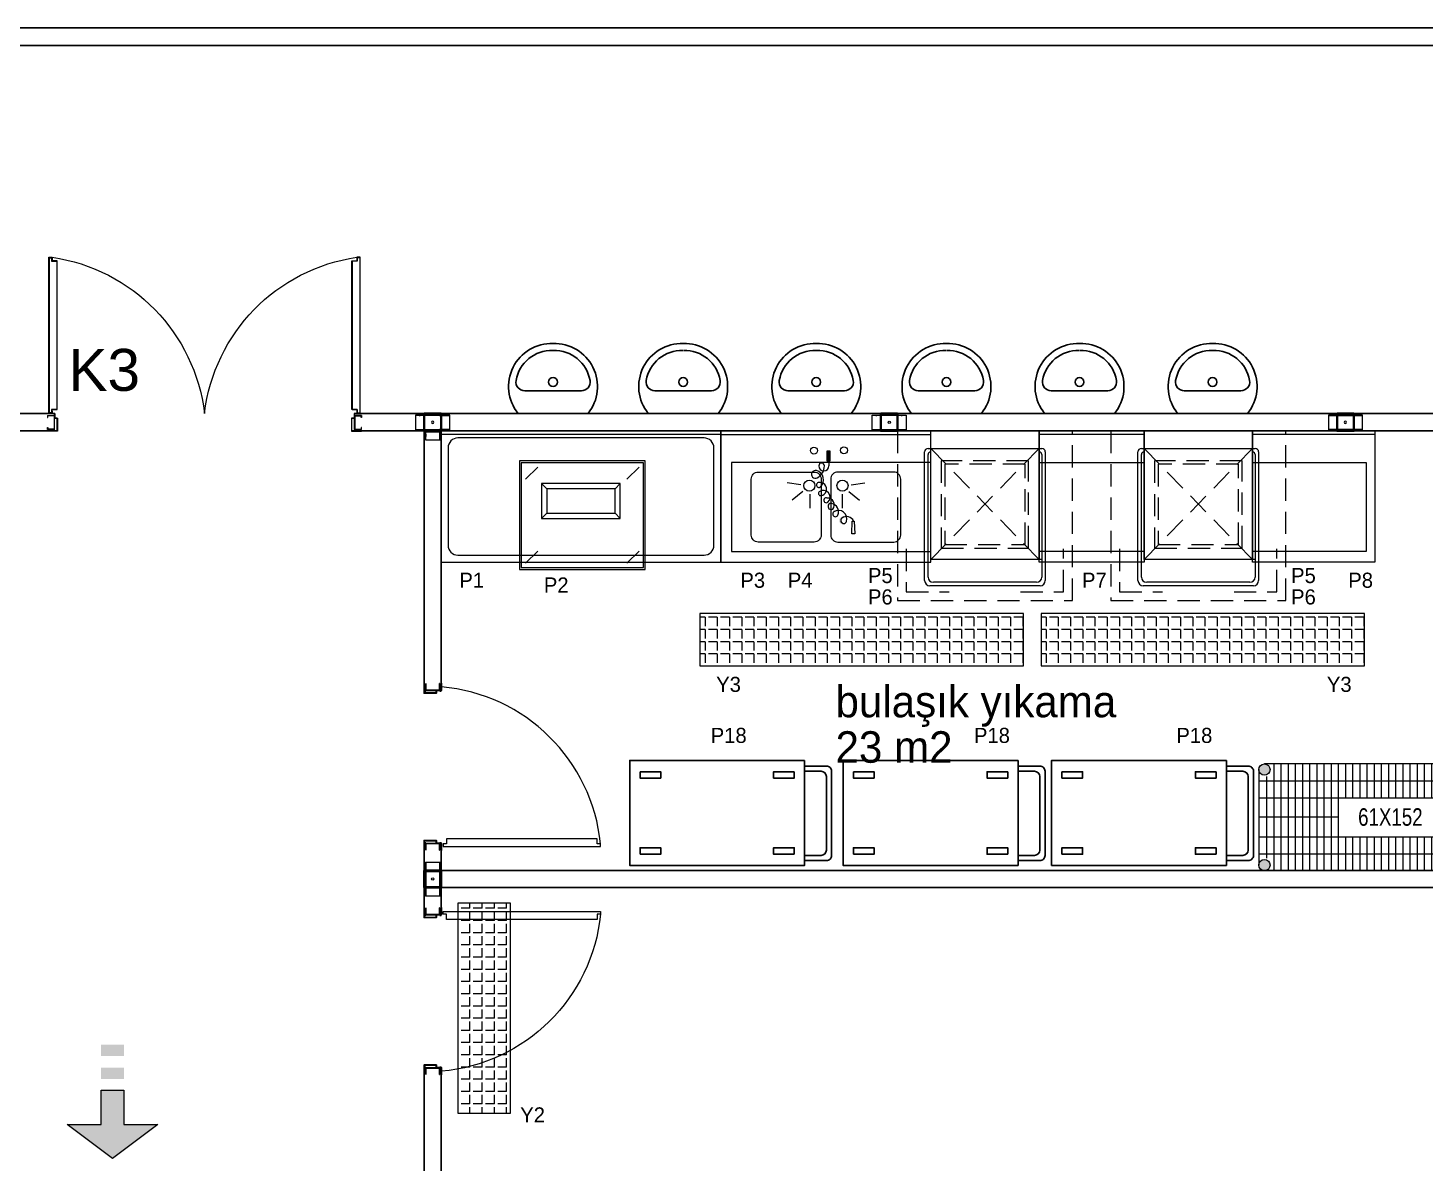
# Model space of a CAD drawing. Header units: millimetres. Extents: x 65390 to 71510, y 46362 to 50796.
# Drawn here: x 68461 to 69260, y 50017 to 50666 of the extents above; entities that cross this region are included whole.
import ezdxf
from ezdxf.enums import TextEntityAlignment as Align

# ---------------------------------------------------------------- set-up
doc = ezdxf.new("R2010")
doc.units = ezdxf.units.MM
for name, pattern in [('ACISOWELD', [3, 2, -1]), ('DASHED', [19.05, 12.7, -6.35]), ('HIDDENX2', [19.05, 12.7, -6.35])]:
    doc.linetypes.add(name, pattern=pattern)
for name, color, linetype in [('BİRLEŞİM ELEMANLARI', 4, 'Continuous'), ('DIŞ PANEL', 21, 'Continuous'), ('ODP', 110, 'Continuous'), ('S2000-002 Çizgi', 7, 'Continuous')]:
    doc.layers.add(name, color=color, linetype=linetype)
for name, color, linetype, lineweight in [('GRC-Ekipman', 4, 'Continuous', 25), ('IC KAPILI 1050', 140, 'Continuous', 0), ('MIM_Sel_Tezgah', 251, 'Continuous', 9), ('MIM_Sktürk', 251, 'Continuous', 9), ('MIM_stair', 251, 'Continuous', 9), ('MIM_TEFRIS', 251, 'Continuous', 9), ('WALL INTERNAL', 7, 'Continuous', 50), ('YAZİ', 7, 'Continuous', 5)]:
    doc.layers.add(name, color=color, linetype=linetype, lineweight=lineweight)
doc.styles.add('style1', font='turkce.shx', dxfattribs={"height": 100})
doc.styles.add('TAKSİM', font='GOTHIC.TTF', dxfattribs={"height": 20})
doc.styles.add('YENI', font='arial.ttf', dxfattribs={"height": 50})

# ---------------------------------------------------------------- blocks, each defined once
blk = doc.blocks.new('DIŞ İKİLİ KEP 80-80')
at = {"lineweight": 40}
blk.add_lwpolyline([(47.5, 62), (47.5, -38), (-48.5, -38), (-48.5, 62)], close=True, dxfattribs=at)
at = {"layer": 'BİRLEŞİM ELEMANLARI', "color": 6, "lineweight": 20}
for p, q in [((97, 50), (-98, 50)), ((-79.5, 50), (-79.5, 52)), ((-73, 47), (-73, 55)), ((-66.5, 50), (-66.5, 52)), ((65.5, 50), (65.5, 52)), ((72, 47), (72, 55)), ((78.5, 50), (78.5, 52)), ((-98, -30), (97, -30)), ((-79.5, -30), (-79.5, -32)), ((-73, -27), (-73, -35)), ((-66.5, -30), (-66.5, -32)), ((65.5, -30), (65.5, -32)), ((72, -27), (72, -35)), ((78.5, -30), (78.5, -32))]:
    blk.add_line(p, q, dxfattribs=at)
for points in [[(-98, -32), (-98, 52)], [(-98, 52), (97, 52), (97, -32), (-98, -32)]]:
    blk.add_lwpolyline(points, dxfattribs=at)
blk.add_circle((0, 12), 6.5, dxfattribs=at)
blk = doc.blocks.new('DIŞ-DOLU-2514-G-B-(80)')
at = {"layer": 'DIŞ PANEL'}
blk.add_lwpolyline([(0, 100), (2514, 100), (2514, 0), (0, 0)], close=True, dxfattribs=at)
blk = doc.blocks.new('DIŞ ÜÇLÜ KEP 80-80')
at = {"lineweight": 40, "elevation": 1364.1}
blk.add_lwpolyline([(48, 62), (48, -38), (-48, -38), (-48, 62)], close=True, dxfattribs=at)
at = {"layer": 'BİRLEŞİM ELEMANLARI', "color": 6, "lineweight": 20}
for p, q in [((-38.8, 50, 1364.1), (-98, 50, 1364.1)), ((-79.5, 50, 1364.1), (-79.5, 52, 1364.1)), ((-73, 47, 1364.1), (-73, 55, 1364.1)), ((-66.5, 50, 1364.1), (-66.5, 52, 1364.1)), ((-38.8, 50, 1364.1), (98, 50, 1364.1)), ((66.5, 50, 1364.1), (66.5, 52, 1364.1)), ((73, 47, 1364.1), (73, 55, 1364.1)), ((79.5, 50, 1364.1), (79.5, 52, 1364.1)), ((-98, -30, 1364.1), (-38.8, -30, 1364.1)), ((-79.5, -30, 1364.1), (-79.5, -32, 1364.1)), ((-73, -27, 1364.1), (-73, -35, 1364.1)), ((-66.5, -30, 1364.1), (-66.5, -32, 1364.1)), ((-37, -63, 1364.1), (-45, -63, 1364.1)), ((-40, -56.5, 1364.1), (-42, -56.5, 1364.1)), ((-40, -69.5, 1364.1), (-42, -69.5, 1364.1)), ((-40, -88, 1364.1), (-40, -32, 1364.1)), ((-40, -57, 1364.1), (-40, -69, 1364.1)), ((98, -30, 1364.1), (-38.8, -30, 1364.1)), ((37, -63, 1364.1), (45, -63, 1364.1)), ((40, -88, 1364.1), (40, -32, 1364.1)), ((40, -56.5, 1364.1), (42, -56.5, 1364.1)), ((40, -57, 1364.1), (40, -69, 1364.1)), ((40, -69.5, 1364.1), (42, -69.5, 1364.1)), ((66.5, -30, 1364.1), (66.5, -32, 1364.1)), ((73, -27, 1364.1), (73, -35, 1364.1)), ((79.5, -30, 1364.1), (79.5, -32, 1364.1))]:
    blk.add_line(p, q, dxfattribs=at)
at = {"layer": 'BİRLEŞİM ELEMANLARI', "color": 6, "lineweight": 20, "elevation": 1364.1}
for points in [[(-98, -32), (-98, 52)], [(-98, 52), (98, 52), (98, -32), (-98, -32)]]:
    blk.add_lwpolyline(points, dxfattribs=at)
blk.add_lwpolyline([(-42, -32), (42, -32), (42, -88), (-42, -88)], close=True, dxfattribs=at)
at = {"layer": 'BİRLEŞİM ELEMANLARI', "color": 6, "lineweight": 20}
blk.add_circle((0, 12, 1364.1), 6.5, dxfattribs=at)
blk = doc.blocks.new('DIŞ-K3 KAPILI-2514-G-B-(80)')
at = {"color": 3, "lineweight": 0}
for p, q in [((359, 100.1), (359, 98.6)), ((399.5, 88.6), (359.5, 88.6)), ((359.5, 88.6), (359.5, 76.6)), ((398, 87.1), (361, 87.1)), ((361, 76.6), (361, 87.1)), ((398, 87.1), (398, 10.1)), ((399.5, 8.6), (399.5, 88.6)), ((2114.5, 8.6), (2114.5, 88.6)), ((2154.5, 88.6), (2114.5, 88.6)), ((2116, 87.1), (2153, 87.1)), ((2116, 87.1), (2116, 10.1)), ((2153, 76.6), (2153, 87.1)), ((2154.5, 88.6), (2154.5, 76.6)), ((2154.5, 87.1), (2154.5, 87.1)), ((2155, 100.1), (2155, 98.6)), ((359, -0.9), (359, 0.6)), ((359.5, 76.6), (361, 76.6)), ((359.5, 20.6), (361, 20.6)), ((359.5, 8.6), (359.5, 20.6)), ((399.5, 8.6), (359.5, 8.6)), ((359.5, 8.6), (399.5, 8.6)), ((361, 20.6), (361, 10.1)), ((398, 10.1), (361, 10.1)), ((2114.5, 8.6), (2154.5, 8.6)), ((2154.5, 8.6), (2114.5, 8.6)), ((2116, 10.1), (2153, 10.1)), ((2154.5, 76.6), (2153, 76.6)), ((2153, 20.6), (2153, 10.1)), ((2154.5, 20.6), (2153, 20.6)), ((2154.5, 8.6), (2154.5, 20.6)), ((2154.5, 10.1), (2154.5, 10.1)), ((2155, -0.9), (2155, 0.6))]:
    blk.add_line(p, q, dxfattribs=at)
at = {"color": 7, "lineweight": 0}
for p, q in [((399.5, 8.6), (399.5, 0.6)), ((2114.5, 0.6), (2114.5, 8.6))]:
    blk.add_line(p, q, dxfattribs=at)
at = {"color": 2, "lineweight": 0}
for points in [[(385.3, 115.9), (385.3, 100.9), (367.3, 100.9), (367.3, 993.3), (385.3, 993.3), (385.3, 978.3), (384.1, 978.3), (384.1, 992.1), (368.5, 992.1), (368.5, 102.1), (384.1, 102.1), (384.1, 115.9)], [(369.1, 102.1), (384.1, 102.1), (384.1, 122.1), (414.1, 122.1), (414.1, 972.1), (384.1, 972.1), (384.1, 992.1), (369.1, 992.1), (369.1, 990.9), (382.9, 990.9), (382.9, 970.9), (412.9, 970.9), (412.9, 123.3), (382.9, 123.3), (382.9, 103.3), (369.1, 103.3)], [(2144.9, 102.1), (2129.9, 102.1), (2129.9, 122.1), (2099.9, 122.1), (2099.9, 972.1), (2129.9, 972.1), (2129.9, 992.1), (2144.9, 992.1), (2144.9, 990.9), (2131.1, 990.9), (2131.1, 970.9), (2101.1, 970.9), (2101.1, 123.3), (2131.1, 123.3), (2131.1, 103.3), (2144.9, 103.3)], [(2128.7, 115.9), (2128.7, 100.9), (2146.7, 100.9), (2146.7, 993.3), (2128.7, 993.3), (2128.7, 978.3), (2129.9, 978.3), (2129.9, 992.1), (2145.5, 992.1), (2145.5, 102.1), (2129.9, 102.1), (2129.9, 115.9)]]:
    blk.add_lwpolyline(points, close=True, dxfattribs=at)
at = {"color": 3, "lineweight": 0}
for points in [[(359, 100.1), (401, 100.1), (401, 74.1), (416, 74.1), (416, -0.9), (359, -0.9)], [(359, 0.6), (414.5, 0.6), (414.5, 72.6), (399.5, 72.6), (399.5, 98.6), (359, 98.6)], [(2155, 100.1), (2113, 100.1), (2113, 74.1), (2098, 74.1), (2098, -0.9), (2155, -0.9)], [(2155, 0.6), (2099.5, 0.6), (2099.5, 72.6), (2114.5, 72.6), (2114.5, 98.6), (2155, 98.6)]]:
    blk.add_lwpolyline(points, dxfattribs=at)
at = {"color": 2, "lineweight": 0}
for centre, start, end in [((239.2, -21.2), 6.79751, 81.80548), ((2274.8, -21.2), 98.19452, 173.20249)]:
    blk.add_arc(centre, 1025, start, end, dxfattribs=at)
at = {"layer": 'DIŞ PANEL'}
for points in [[(401, 100), (0, 100), (0, 0), (416, 0)], [(2098, 0), (2514, 0), (2514, 100), (2113, 100)]]:
    blk.add_lwpolyline(points, dxfattribs=at)
blk = doc.blocks.new('İÇ İKİLİ KEP  80')
at = {"lineweight": 40}
blk.add_lwpolyline([(135.5, 80), (135.5, -16), (39.5, -16), (39.5, 80)], close=True, dxfattribs=at)
at = {"layer": 'BİRLEŞİM ELEMANLARI', "color": 171, "lineweight": 20}
for p, q in [((185, 72), (-10, 72)), ((8.5, 72), (8.5, 74)), ((15, 69), (15, 77)), ((21.5, 72), (21.5, 74)), ((153.5, 72), (153.5, 74)), ((160, 69), (160, 77)), ((166.5, 72), (166.5, 74)), ((-10, -8), (185, -8)), ((8.5, -8), (8.5, -10)), ((15, -5), (15, -13)), ((21.5, -8), (21.5, -10)), ((153.5, -8), (153.5, -10)), ((160, -5), (160, -13)), ((166.5, -8), (166.5, -10))]:
    blk.add_line(p, q, dxfattribs=at)
for points in [[(-10, -10), (-10, 74)], [(-10, 74), (185, 74), (185, -10), (-10, -10)]]:
    blk.add_lwpolyline(points, dxfattribs=at)
blk.add_circle((88, 32), 6.5, dxfattribs=at)
blk = doc.blocks.new('160718_ja-yonoku')
at = {"layer": 'MIM_TEFRIS', "linetype": 'Continuous'}
blk.add_lwpolyline([(5, -20), (-5, -20), (-5, -35), (-20, -35), (0, -50), (20, -35), (5, -35), (5, -20)], dxfattribs=at)
for points in [[(-5, 0), (5, 0), (-5, -5), (5, -5)], [(-5, -10), (5, -10), (-5, -15), (5, -15)], [(-5, -20), (5, -20), (-5, -35), (5, -35)], [(5, -35), (-20, -35), (0, -50), (-20, -35)], [(5, -35), (20, -35), (0, -50), (20, -35)]]:
    blk.add_solid(points, dxfattribs=at)
blk = doc.blocks.new('160718_OK')
at = {"linetype": 'Continuous', "xscale": -1, "rotation": 90}
blk.add_blockref('160718_ja-yonoku', (0, 5), dxfattribs=at)
blk = doc.blocks.new('İÇ-K2 KAPILI-2514-B-B-(80)')
at = {"color": 7}
for p, q in [((1479, 96, 0), (1479, 88, 0)), ((2354, 96), (2354, 88)), ((1479, 0, 0), (1479, 8, 0)), ((2354, 0), (2354, 8))]:
    blk.add_line(p, q, dxfattribs=at)
at = {"layer": 'DIŞ PANEL', "elevation": 0}
for points in [[(1479, 0), (0, 0), (0, 96), (1479, 96)], [(2354, 96), (2514, 96), (2514, 0), (2354, 0)]]:
    blk.add_lwpolyline(points, dxfattribs=at)
at = {"layer": 'IC KAPILI 1050', "color": 2}
for p, q in [((2327.5, 987.8), (2327.5, 127.5)), ((2357.5, 987.8), (2327.5, 987.8)), ((2357.5, 1007.8), (2357.5, 987.8)), ((2372.5, 1007.8), (2357.5, 1007.8)), ((2372.5, 107.5), (2372.5, 1007.8))]:
    blk.add_line(p, q, dxfattribs=at)
at = {"layer": 'IC KAPILI 1050'}
for p, q in [((2327.5, 127.5), (2357.5, 127.5)), ((2357.5, 127.5), (2357.5, 107.5)), ((2357.5, 107.5), (2372.5, 107.5))]:
    blk.add_line(p, q, dxfattribs=at)
at = {"layer": 'IC KAPILI 1050', "color": 2}
blk.add_arc((2455.9, 12.1, 0), 1000.5, 95.64289, 175.10266, dxfattribs=at)
at = {"layer": 'ODP', "color": 3, "lineweight": 30}
for p, q in [((1438.5, 97.5, 0), (1438.5, 96, 0)), ((1438.5, -1.5, 0), (1438.5, 0, 0))]:
    blk.add_line(p, q, dxfattribs=at)
at = {"layer": 'ODP', "color": 3}
for p, q in [((1479, 88, 0), (1440.5, 88, 0)), ((1440.5, 88, 0), (1479, 88, -40)), ((1440.5, 86.5, -40), (1440.5, 88, 0)), ((1440.5, 86.5, 0), (1477.5, 86.5, 0)), ((1477.5, 86.5, 0), (1477.5, 9.5, 0)), ((1479, 88, 0), (1479, 8, -40)), ((1479, 8, -40), (1479, 88, 0)), ((2392.5, 88), (2354, 88, -40)), ((2354, 88), (2392.5, 88)), ((2354, 88), (2354, 8, -40)), ((2354, 8, -40), (2354, 88)), ((2355.5, 86.5), (2355.5, 9.5)), ((2392.5, 86.5), (2355.5, 86.5)), ((2392.5, 86.5, -40), (2392.5, 88)), ((1440.5, 9.5, 0), (1477.5, 9.5, 0)), ((1440.5, 9.5, -40), (1440.5, 8, 0)), ((1440.5, 8, 0), (1479, 8, -40)), ((2392.5, 8), (2354, 8, -40)), ((2392.5, 9.5), (2355.5, 9.5)), ((2392.5, 9.5, -40), (2392.5, 8))]:
    blk.add_line(p, q, dxfattribs=at)
at = {"layer": 'ODP', "color": 3, "lineweight": 30, "elevation": 0}
for points in [[(1438.5, 97.5), (1480.5, 97.5), (1480.5, 69.5), (1495.5, 69.5), (1495.5, -1.5), (1438.5, -1.5)], [(1438.5, 0), (1494, 0), (1494, 68), (1479, 68), (1479, 96), (1438.5, 96)], [(2394.5, 97.5), (2352.5, 97.5), (2352.5, 69.5), (2337.5, 69.5), (2337.5, -1.5), (2394.5, -1.5)], [(2394.5, 0), (2339, 0), (2339, 68), (2354, 68), (2354, 96), (2394.5, 96)]]:
    blk.add_lwpolyline(points, dxfattribs=at)
blk = doc.blocks.new('61x152 tel')
at = {"layer": 'MIM_Sktürk', "lineweight": -2}
h = blk.add_hatch(color=256, dxfattribs=at)
h.paths.add_polyline_path([(3.2, 54.6, 1), (-3.2, 54.6, 1)])
h.paths.add_polyline_path([(-3.2, 0, 1), (3.2, 0, 1)])
h = blk.add_hatch(color=256, dxfattribs=at)
h.paths.add_polyline_path([(148.8, 54.6, 1), (142.4, 54.6, 1)])
h.paths.add_polyline_path([(142.4, 0, 1), (148.8, 0, 1)])
at = {"layer": 'MIM_Sktürk'}
for p, q in [((145.6, 57.8), (0, 57.8)), ((5.33, 57.8), (5.33, -3.2)), ((9.43, 57.8), (9.43, -3.2)), ((13.53, 57.8), (13.53, -3.2)), ((17.63, 57.8), (17.63, -3.2)), ((21.73, 57.8), (21.73, -3.2)), ((25.83, 57.8), (25.83, -3.2)), ((29.93, 57.8), (29.93, -3.2)), ((34.03, 57.8), (34.03, -3.2)), ((38.13, 57.8), (38.13, -3.2)), ((42.23, 57.8), (42.23, -3.2)), ((46.33, 57.8), (46.33, 38.38)), ((50.43, 57.8), (50.43, 38.38)), ((54.53, 57.8), (54.53, 38.38)), ((58.63, 57.8), (58.63, 38.38)), ((62.73, 57.8), (62.73, 38.38)), ((66.83, 57.8), (66.83, 38.38)), ((70.93, 57.8), (70.93, 38.38)), ((75.03, 57.8), (75.03, 38.38)), ((79.13, 57.8), (79.13, 38.38)), ((83.23, 57.8), (83.23, 38.38)), ((87.33, 57.8), (87.33, 38.38)), ((91.43, 57.8), (91.43, 38.38)), ((95.53, 57.8), (95.53, 38.38)), ((99.63, 57.8), (99.63, 38.38)), ((103.73, 57.8), (103.73, -3.2)), ((107.83, 57.8), (107.83, -3.2)), ((111.93, 57.8), (111.93, -3.2)), ((116.03, 57.8), (116.03, -3.2)), ((120.13, 57.8), (120.13, -3.2)), ((124.23, 57.8), (124.23, -3.2)), ((128.33, 57.8), (128.33, -3.2)), ((132.43, 57.8), (132.43, -3.2)), ((136.53, 57.8), (136.53, -3.2)), ((140.63, 57.8), (140.63, -3.2)), ((-3.2, 54.59), (-3.2, 0)), ((-3.2, 48.23), (148.8, 48.23)), ((1.23, 50.71), (1.23, 3.89)), ((144.73, 50.71), (144.73, 3.89)), ((148.8, 54.59), (148.8, 0)), ((-3.2, 38.38), (148.8, 38.38)), ((42.23, 27.3), (-3.2, 27.3)), ((148.8, 27.3), (103.73, 27.3)), ((-3.2, 16.21), (148.8, 16.21)), ((46.33, 16.21), (46.33, -3.2)), ((50.43, 16.21), (50.43, -3.2)), ((54.53, 16.21), (54.53, -3.2)), ((58.63, 16.21), (58.63, -3.2)), ((62.73, 16.21), (62.73, -3.2)), ((66.83, 16.21), (66.83, -3.2)), ((70.93, 16.21), (70.93, -3.2)), ((75.03, 16.21), (75.03, -3.2)), ((79.13, 16.21), (79.13, -3.2)), ((83.23, 16.21), (83.23, -3.2)), ((87.33, 16.21), (87.33, -3.2)), ((91.43, 16.21), (91.43, -3.2)), ((95.53, 16.21), (95.53, -3.2)), ((99.63, 16.21), (99.63, -3.2)), ((-3.2, 6.37), (148.8, 6.37)), ((145.6, -3.2), (0, -3.2))]:
    blk.add_line(p, q, dxfattribs=at)
for centre in [(0, 54.6), (145.6, 54.6), (0, 0), (145.6, 0)]:
    blk.add_circle(centre, 3.2, dxfattribs=at)
at = {"layer": 'MIM_Sktürk', "style": 'style1', "width": 0.8}
blk.add_text('61X152', height=10, dxfattribs=at).set_placement((53.57, 22.48))
blk = doc.blocks.new('40X50 LAVABO')
at = {"color": 4}
for p, q in [((-364.4, 299.6), (35.6, 299.6)), ((-326.6, 169.6), (-2.3, 169.6))]:
    blk.add_line(p, q, dxfattribs=at)
blk.add_circle((-164.4, 119.6), 25, dxfattribs=at)
for centre, radius, start, end in [((-172.8, 145.4), 246, 141.18862, 271.94149), ((-156.1, 145.4), 246, 268.05851, 38.81138), ((-326.6, 119.6), 50, 90, 189.53356), ((-2.3, 119.6), 50, 350.46644, 90), ((-172.8, 145.4), 206, 189.53356, 271.94149), ((-156.1, 145.4), 206, 268.05851, 350.46644)]:
    blk.add_arc(centre, radius, start, end, dxfattribs=at)
blk = doc.blocks.new('ARB.Ağır Yük')
at = {"color": 251}
for p, q in [((-74.28, -100), (-74.28, -109.45)), ((-26.18, -109.45), (-26.18, -100)), ((-71.28, -112.45), (-29.18, -112.45))]:
    blk.add_line(p, q, dxfattribs=at)
blk.add_lwpolyline([(-20, -100), (-20, 0), (-80, 0), (-80, -100)], close=True)
for points in [[(-73.58, -5.91), (-73.58, -17.72), (-69.95, -17.72), (-69.95, -5.91)], [(-26.42, -5.91), (-26.42, -17.72), (-30.05, -17.72), (-30.05, -5.91)], [(-73.58, -94.09), (-73.58, -82.28), (-69.95, -82.28), (-69.95, -94.09)], [(-26.42, -94.09), (-26.42, -82.28), (-30.05, -82.28), (-30.05, -94.09)]]:
    blk.add_lwpolyline(points, close=True, dxfattribs=at)
blk.add_lwpolyline([(-77.28, -100), (-77.28, -112.45, 0.414214), (-74.28, -115.45), (-26.18, -115.45, 0.414214), (-23.18, -112.45), (-23.18, -100)], format="xyb", close=True, dxfattribs=at)
for centre, start, end in [((-71.28, -109.45), 180, 270), ((-29.18, -109.45), 270, 0)]:
    blk.add_arc(centre, 3, start, end, dxfattribs=at)
blk = doc.blocks.new('A$C7ED97EAE')
at = {"layer": 'MIM_Sel_Tezgah'}
for p, q in [((3.5, 88.5), (65.5, 88.5)), ((3.5, 15), (3.5, 88.5)), ((65.5, 88.5), (65.5, 15)), ((0, 3), (0, 76.5)), ((2, 78.5), (3.5, 78.5)), ((2, 5), (2, 75)), ((3.5, 78.5), (65.5, 78.5)), ((3.5, 76.5), (3.5, 76.5)), ((65.5, 78.5), (67, 78.5)), ((65.5, 76.5), (65.5, 76.5)), ((67, 75), (67, 5)), ((69, 76.5), (69, 3)), ((65.5, 15), (3.5, 15)), ((67, 15), (65.5, 15)), ((66, 0), (3, 0)), ((64, 2), (5, 2))]:
    blk.add_line(p, q, dxfattribs=at)
at = {"layer": 'MIM_Sel_Tezgah', "linetype": 'DASHED'}
for p, q in [((65.5, 78.5), (3.5, 15)), ((65.5, 15), (3.5, 78.5))]:
    blk.add_line(p, q, dxfattribs=at)
for points in [[(9.5, 21.5), (59.5, 21.5), (59.5, 71.5), (9.5, 71.5)], [(11.5, 23.5), (57.5, 23.5), (57.5, 69.5), (11.5, 69.5)]]:
    blk.add_lwpolyline(points, close=True, dxfattribs=at)
at = {"layer": 'MIM_Sel_Tezgah'}
for centre, radius, start, end in [((2, 76.5), 2, 90, 180), ((3.5, 75), 1.5, 90, 180), ((65.5, 75), 1.5, 0, 90), ((67, 76.5), 2, 0, 90), ((3, 3), 3, 180, 270), ((5, 5), 3, 180, 270), ((64, 5), 3, 270, 0), ((66, 3), 3, 270, 0)]:
    blk.add_arc(centre, radius, start, end, dxfattribs=at)
blk = doc.blocks.new('A$C7327736A')
at = {"layer": 'MIM_Sel_Tezgah'}
h = blk.add_hatch(color=256, dxfattribs=at)
h.paths.add_polyline_path([(-47.97, 26.06, 0.025454), (-48.13, 26.58, -0.278063), (-44.09, 23.68), (-44.55, 23.48, 0.265675)])
h.paths.add_polyline_path([(-48.67, 26.59, -0.028094), (-48.13, 26.58, -0.025454), (-47.97, 26.06, 0.030609), (-48.49, 26.1, 0.027259)])
h.paths.add_polyline_path([(-48.67, 26.59, -0.027259), (-48.49, 26.1, 0.171751), (-51.21, 25.15), (-51.21, 25.15), (-51.21, 25.15, 1.347305), (-48.53, 23.31, 0.147228), (-48.49, 26.1, -0.030609), (-47.97, 26.06, -0.138731), (-48.06, 23.16, -1.347306), (-51.53, 25.53, -0.162476)])
h.paths.add_polyline_path([(-55.77, 28.82), (-56.04, 29.24, -0.483116), (-48.13, 26.58, 0.028094), (-48.67, 26.59, 0.470681)])
for p, q in [((-59.27, 63.73), (-57.72, 63.74)), ((-59.27, 63.73), (-57.72, 63.74)), ((-59.21, 57.81), (-59.27, 63.73)), ((-59.21, 57.81), (-59.27, 63.73)), ((-57.66, 57.83), (-59.21, 57.81)), ((-57.66, 57.83), (-59.21, 57.81)), ((-58.37, 63.73), (-58.28, 55.09)), ((-57.72, 63.74), (-57.66, 57.83)), ((-57.72, 63.74), (-57.66, 57.83)), ((-74.32, 44.26), (-82.13, 45.37)), ((-73.09, 40.45), (-79.19, 35.44)), ((-46.74, 40.45), (-40.65, 35.44)), ((-45.51, 44.26), (-37.7, 45.37)), ((-69.18, 38.79), (-69.18, 30.9)), ((-50.65, 38.79), (-50.65, 30.9)), ((-45.17, 16.16), (-44.85, 23.48)), ((-45.17, 16.16), (-44.85, 23.48)), ((-43.31, 16.18), (-45.17, 16.16)), ((-44.85, 23.48), (-43.78, 23.49)), ((-44.85, 23.48), (-43.78, 23.49)), ((-43.78, 23.49), (-43.31, 16.18)), ((-43.78, 23.49), (-43.31, 16.18))]:
    blk.add_line(p, q, dxfattribs=at)
for points in [[(0, 75), (-120, 75), (-120, 0), (0, 0)], [(0, 75), (-120, 75), (-120, 73), (0, 73)], [(0, 57), (-114, 57), (-114, 6), (0, 6)]]:
    blk.add_lwpolyline(points, close=True, dxfattribs=at)
for points in [[(-66.66, 11.5), (-98.66, 11.5, -0.414214), (-102.66, 15.5), (-102.66, 47.5, -0.414214), (-98.66, 51.5), (-66.66, 51.5, -0.414214), (-62.66, 47.5), (-62.66, 15.5, -0.414214)], [(-53.17, 11.5), (-21.17, 11.5, 0.414214), (-17.17, 15.5), (-17.17, 47.5, 0.414214), (-21.17, 51.5), (-53.17, 51.5, 0.414214), (-57.17, 47.5), (-57.17, 15.5, 0.414214)]]:
    blk.add_lwpolyline(points, format="xyb", close=True, dxfattribs=at)
for centre, radius in [((-66.78, 63.78), 1.99), ((-49.63, 63.95), 1.99), ((-69.38, 43.76), 3.19), ((-50.46, 43.76), 3.19)]:
    blk.add_circle(centre, radius, dxfattribs=at)
for centre, radius, start, end in [((-62.4, 55.05), 1.6, 0.56999, 180.56999), ((-65.91, 50.21), 2.23, 74.23368, 297.96542), ((-66.8, 47.04), 5.53, 314.2167, 74.23368), ((-68.44, 54.99), 7.64, 297.96542, 0.56999), ((-61.14, 55.06), 2.86, 180.56999, 0.56999), ((-63.93, 44.09), 1.41, 105.05017, 314.2167), ((-63.32, 41.79), 3.8, 278.32372, 105.05017), ((-62.95, 39.28), 1.26, 127.59108, 278.32372), ((-61.38, 37.24), 3.83, 310.88881, 127.59108), ((-59.77, 35.38), 1.37, 63.67567, 310.88881), ((-58.9, 32.84), 3.77, 319.32279, 93.98436), ((-57, 31.86), 1.76, 76.88014, 303.19122), ((-57.73, 28.72), 4.98, 339.22572, 76.88014), ((-54.52, 27.5), 1.54, 122.98966, 339.22572), ((-52.73, 24.74), 4.83, 342.42053, 122.98966), ((-49.74, 23.8), 1.7, 128.755, 342.42053), ((-48.1, 21.75), 4.31, 23.2467, 128.755)]:
    blk.add_arc(centre, radius, start, end, dxfattribs=at)
blk.add_solid([(-59.21, 57.81), (-57.66, 57.83), (-59.27, 63.73), (-57.72, 63.74)], dxfattribs=at)
blk = doc.blocks.new('A$C30372043')
at = {"layer": 'MIM_Sktürk'}
for points in [[(0, 75), (60, 75), (60, 0), (0, 0)], [(60, 73), (0, 73), (0, 75), (60, 75)], [(0, 57), (60, 57), (60, 6), (0, 6)]]:
    blk.add_lwpolyline(points, close=True, dxfattribs=at)
blk = doc.blocks.new('A$C031E2871')
at = {"layer": 'MIM_Sktürk'}
for p, q in [((60.5, 42), (57.5, 45)), ((99.5, 42), (102.5, 45)), ((60.5, 28), (57.5, 25)), ((99.5, 28), (102.5, 25))]:
    blk.add_line(p, q, dxfattribs=at)
for points in [[(0, 75), (0, 0), (160, 0), (160, 75)], [(0, 73), (0, 75), (160, 75), (160, 73)], [(57.5, 25), (102.5, 25), (102.5, 45), (57.5, 45)], [(60.5, 28), (99.5, 28), (99.5, 42), (60.5, 42)]]:
    blk.add_lwpolyline(points, close=True, dxfattribs=at)
blk.add_lwpolyline([(4, 65.37), (4, 9.63, 0.414214), (9.63, 4), (150.37, 4, 0.414214), (156, 9.63), (156, 65.37, 0.414214), (150.37, 71), (9.63, 71, 0.414214)], format="xyb", close=True, dxfattribs=at)
blk = doc.blocks.new('A$C06C77159')
at = {"layer": 'MIM_Sktürk'}
for p, q in [((10.5, 58.5), (3.5, 51.5)), ((68.5, 58.5), (61.5, 51.5)), ((3.5, 3.5), (10.5, 10.5)), ((61.5, 3.5), (68.5, 10.5))]:
    blk.add_line(p, q, dxfattribs=at)
for points in [[(0, 0), (72, 0), (72, 62), (0, 62)], [(1, 1), (71, 1), (71, 61), (1, 61)]]:
    blk.add_lwpolyline(points, close=True, dxfattribs=at)

msp = doc.modelspace()

# ---------------------------------------------------------------- hatches: boundary and pattern name
at = {"layer": 'MIM_Sktürk'}
h = msp.add_hatch(dxfattribs=at)
h.set_pattern_fill('ANGLE', color=256, angle=180)
h.set_pattern_definition([(180, (129848.4936, 94963.545), (-9e-16, -6.985), [5.08, -1.905]), (270, (129848.4936, 94963.545), (6.985, -1e-15), [5.08, -1.905])])
h.paths.add_polyline_path([(68845.568, 50301.586), (69030.568, 50301.586), (69030.568, 50331.586), (68845.568, 50331.586)])
h = msp.add_hatch(dxfattribs=at)
h.set_pattern_fill('ANGLE', color=256, angle=180)
h.set_pattern_definition([(180, (130043.4936, 94963.545), (-9e-16, -6.985), [5.08, -1.905]), (270, (130043.4936, 94963.545), (6.985, -1e-15), [5.08, -1.905])])
h.paths.add_polyline_path([(69040.568, 50301.586), (69225.568, 50301.586), (69225.568, 50331.586), (69040.568, 50331.586)])
h = msp.add_hatch(dxfattribs=at)
h.set_pattern_fill('ANGLE', color=256, angle=90)
h.set_pattern_definition([(90, (113369.106, -10836.983), (-6.985, 4e-16), [5.08, -1.905]), (180, (113369.106, -10836.983), (-9e-16, -6.985), [5.08, -1.905])])
h.paths.add_polyline_path([(68707.147, 50165.943), (68707.147, 50045.943), (68737.147, 50045.943), (68737.147, 50165.943)])

# ---------------------------------------------------------------- linework, layer by layer
for p, q in [((68697.512, 50174.539), (68697.512, 50184.539)), ((69500.512, 50184.539), (68697.512, 50184.539)), ((69500.512, 50174.939), (68697.512, 50174.939))]:
    msp.add_line(p, q)
for points in [[(65552.092, 46491.397), (71407.092, 46491.397), (71407.092, 50666.397), (65552.092, 50666.397)], [(65562.092, 46501.397), (71397.092, 46501.397), (71397.092, 50656.397), (65562.092, 50656.397)]]:
    msp.add_lwpolyline(points, close=True)
at = {"layer": 'MIM_Sel_Tezgah', "linetype": 'HIDDENX2'}
for points in [[(68958.512, 50338.939), (69058.512, 50338.939), (69058.512, 50435.939), (68958.512, 50435.939)], [(69080.512, 50338.939), (69180.512, 50338.939), (69180.512, 50435.939), (69080.512, 50435.939)]]:
    msp.add_lwpolyline(points, close=True, dxfattribs=at)
for points in [[(68963.512, 50368.52), (68963.512, 50343.939), (68988.092, 50343.939)], [(69028.932, 50343.939), (69053.512, 50343.939), (69053.512, 50368.52)], [(69085.512, 50368.52), (69085.512, 50343.939), (69110.092, 50343.939)], [(69150.932, 50343.939), (69175.512, 50343.939), (69175.512, 50368.52)]]:
    msp.add_lwpolyline(points, dxfattribs=at)
at = {"layer": 'MIM_Sktürk'}
for points in [[(69161.512, 50435.939), (69231.512, 50435.939), (69231.512, 50360.939), (69161.512, 50360.939)], [(69231.512, 50433.939), (69161.512, 50433.939), (69161.512, 50435.939), (69231.512, 50435.939)], [(69161.512, 50417.939), (69226.512, 50417.939), (69226.512, 50366.939), (69161.512, 50366.939)], [(69030.568, 50331.586), (68845.568, 50331.586), (68845.568, 50301.586), (69030.568, 50301.586)], [(69225.568, 50331.586), (69040.568, 50331.586), (69040.568, 50301.586), (69225.568, 50301.586)], [(68737.147, 50045.943), (68737.147, 50165.943), (68707.147, 50165.943), (68707.147, 50045.943)]]:
    msp.add_lwpolyline(points, close=True, dxfattribs=at)

# ---------------------------------------------------------------- block references
at = {"linetype": 'ACISOWELD', "lineweight": 0, "xscale": 0.1, "yscale": 0.1, "zscale": 0.1, "rotation": 180}
for p in [(68745.085, 50475.897), (68819.521, 50475.897), (68895.624, 50475.897), (68970.06, 50475.897), (69046.162, 50475.897), (69122.265, 50475.897)]:
    msp.add_blockref('40X50 LAVABO', p, dxfattribs=at)
at = {"yscale": 0.1, "zscale": 0.1}
for name, p, xscale in [('DIŞ ÜÇLÜ KEP 80-80', (68692.712, 50439.739, -136.413), -0.1), ('DIŞ İKİLİ KEP 80-80', (68953.762, 50439.739), 0.1), ('DIŞ İKİLİ KEP 80-80', (69214.662, 50439.739), -0.1)]:
    msp.add_blockref(name, p, dxfattribs=dict(at, xscale=xscale))
msp.add_blockref('A$C7327736A', (68977.512, 50360.939))
at = {"lineweight": -2}
msp.add_blockref('61x152 tel', (69168.336, 50187.739), dxfattribs=at)
at = {"xscale": 0.1, "yscale": 0.1, "zscale": 0.1, "rotation": 90}
msp.add_blockref('İÇ İKİLİ KEP  80', (68695.912, 50170.989), dxfattribs=at)
at = {"layer": 'GRC-Ekipman', "rotation": 90}
for p in [(68805.399, 50267.544), (68927.424, 50267.544), (69046.597, 50267.544)]:
    msp.add_blockref('ARB.Ağır Yük', p, dxfattribs=at)
at = {"layer": 'MIM_Sktürk'}
for name, p in [('A$C031E2871', (68697.512, 50360.939)), ('A$C30372043', (69039.512, 50360.939)), ('A$C06C77159', (68742.293, 50356.802))]:
    msp.add_blockref(name, p, dxfattribs=at)
at = {"layer": 'MIM_stair', "ltscale": 0.1, "xscale": 1.3, "yscale": 1.3, "zscale": 1.3, "rotation": 270}
msp.add_blockref('160718_OK', (68503.119, 50084.98), dxfattribs=at)
at = {"layer": 'S2000-002 Çizgi'}
for p in [(68974.012, 50347.439), (69096.012, 50347.439)]:
    msp.add_blockref('A$C7ED97EAE', p, dxfattribs=at)
at = {"layer": 'WALL INTERNAL', "yscale": 0.1, "zscale": 0.1}
for name, p, xscale in [('DIŞ-K3 KAPILI-2514-G-B-(80)', (68687.912, 50435.939), -0.1), ('DIŞ-DOLU-2514-G-B-(80)', (68697.512, 50435.939), 0.1), ('DIŞ-DOLU-2514-G-B-(80)', (68958.512, 50435.939), 0.1), ('DIŞ-DOLU-2514-G-B-(80)', (69219.512, 50435.939), 0.1)]:
    msp.add_blockref(name, p, dxfattribs=dict(at, xscale=xscale))
at = {"layer": 'WALL INTERNAL', "yscale": 0.1, "zscale": 0.1, "rotation": 270}
for p, xscale in [((68687.912, 50435.539), 0.1), ((68687.912, 49923.939), -0.1)]:
    msp.add_blockref('İÇ-K2 KAPILI-2514-B-B-(80)', p, dxfattribs=dict(at, xscale=xscale))

# ---------------------------------------------------------------- texts
at = {"style": 'TAKSİM'}
for s, p in [('P5', (68948.692, 50348.97)), ('P5', (69190.648, 50348.97)), ('P1', (68715.046, 50346.282)), ('P2', (68763.356, 50343.57)), ('P3', (68875.72, 50346.282)), ('P4', (68902.861, 50346.282)), ('P7', (69071.082, 50346.282)), ('P8', (69223.346, 50346.282)), ('P6', (68948.692, 50336.734)), ('P6', (69190.648, 50336.734)), ('Y3', (68861.903, 50286.73)), ('Y3', (69211.119, 50286.73)), ('P18', (68861.977, 50257.561)), ('P18', (69012.512, 50257.561)), ('P18', (69128.264, 50257.561)), ('Y2', (68749.838, 50040.557))]:
    msp.add_text(s, height=8.64, dxfattribs=at).set_placement(p, align=Align.CENTER)
for s, p in [('bulaşık yıkama', (68923.069, 50272.254)), ('23 m2', (68923.069, 50246.251))]:
    msp.add_text(s, height=18, dxfattribs=at).set_placement(p)
at = {"layer": 'YAZİ', "lineweight": 0, "style": 'YENI'}
msp.add_text('K3', height=24, dxfattribs=at).set_placement((68484.38, 50458.891))

doc.saveas('drawing.dxf')
